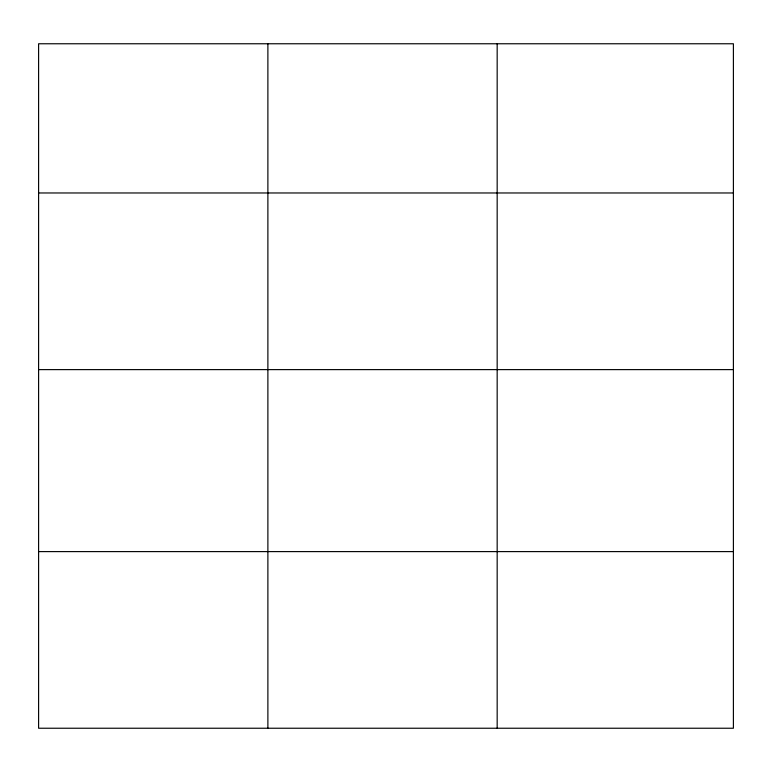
<?xml version="1.0" encoding="UTF-8"?>
<svg xmlns="http://www.w3.org/2000/svg" width="772" height="772" viewBox="0 0 772 772"><rect width="100%" height="100%" fill="white"/><g stroke="black" fill="none" stroke-linecap="round" stroke-linejoin="round"><path stroke-width="1.16" d="M733.4 369.614L733.4 43.763L38.6 43.763L38.6 728.237L733.4 728.237L733.4 369.614L38.6 369.614M38.6 192.971L733.4 192.971M38.6 551.604L733.4 551.604M497.168 43.763L497.168 728.237M267.884 43.763L267.884 728.237"/></g></svg>
